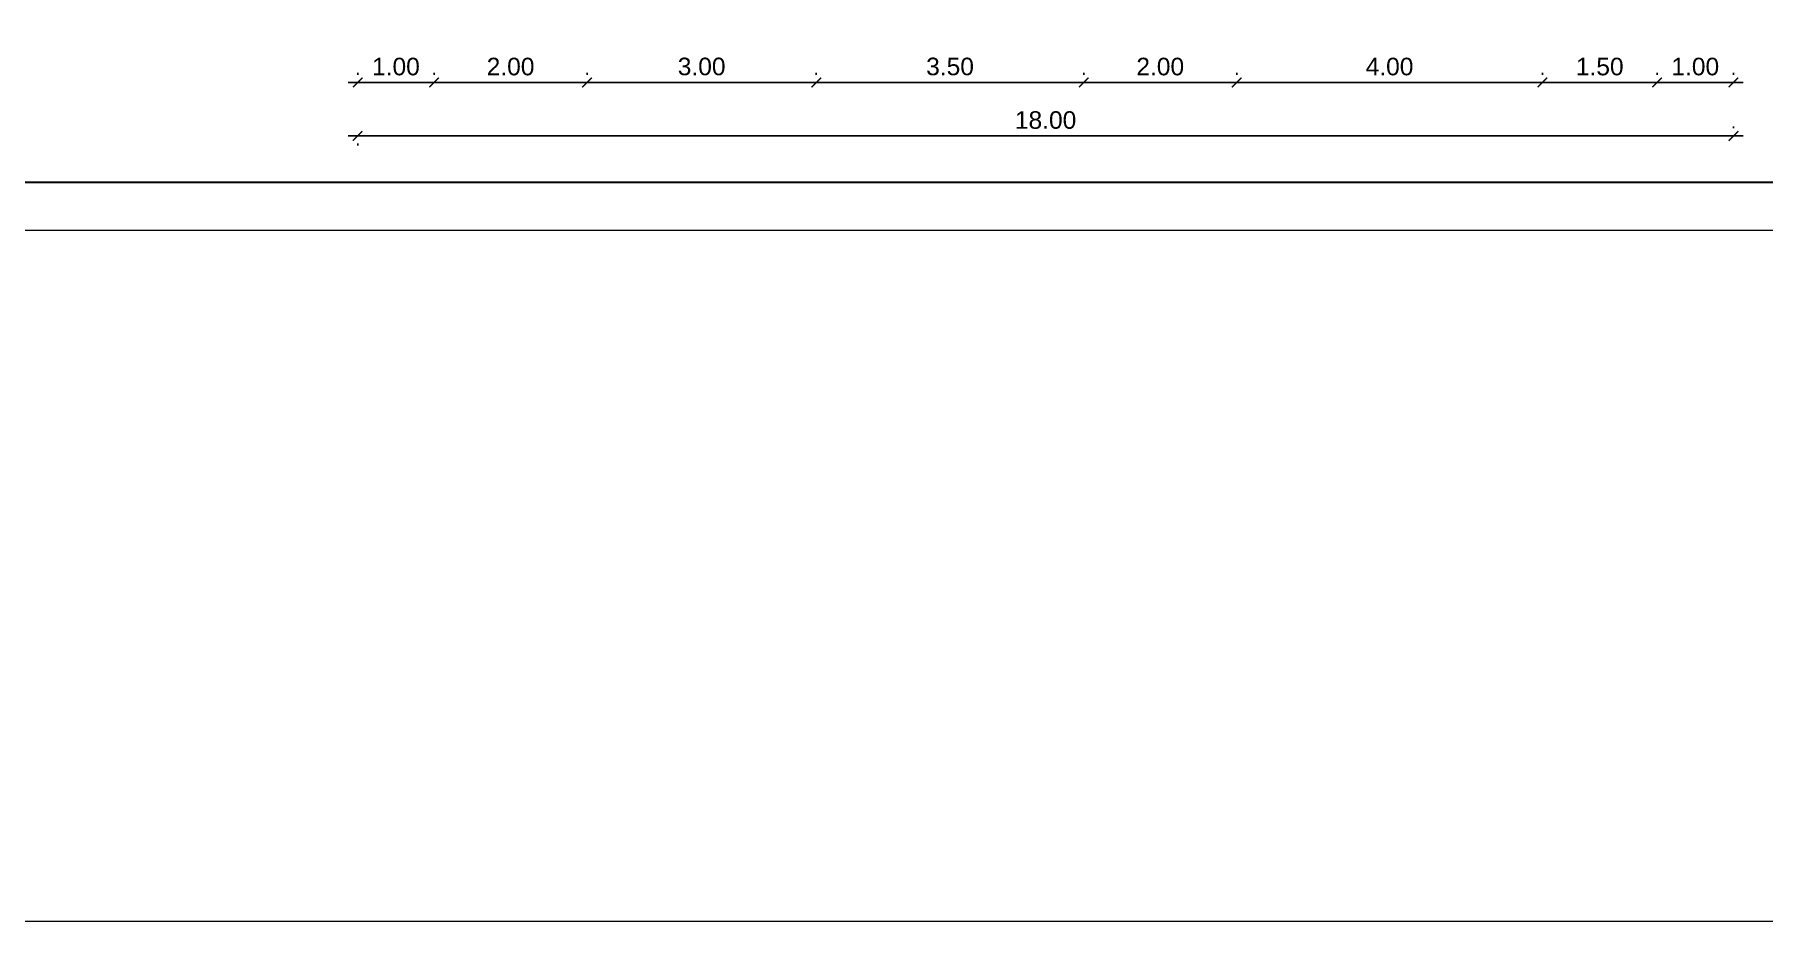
# Model space of a CAD drawing. Header units: millimetres. Extents: x -667 to -468, y -723 to -475.
# Drawn here: x -512.56 to -489.94, y -723.18 to -711.57 of the extents above; entities that cross this region are included whole.
import ezdxf

# ---------------------------------------------------------------- set-up
doc = ezdxf.new("R2010")
doc.units = ezdxf.units.MM
doc.layers.get('0').update_dxf_attribs({"lineweight": 9})
doc.layers.get('Defpoints').update_dxf_attribs({"lineweight": 0})
doc.layers.add('KOP', color=1, linetype='Continuous')
doc.layers.add('NOTASI', color=250, linetype='Continuous', lineweight=5)
doc.styles.get("Standard").update_dxf_attribs({"font": 'arial.ttf'})
doc.dimstyles.new('Copy of 1-100', dxfattribs={"dimtxt": 0.23, "dimasz": 0.125, "dimexe": 0.125, "dimexo": 0.1, "dimgap": 0.09, "dimtad": 1, "dimtoh": 1, "dimzin": 0, "dimdsep": 46, "dimtxsty": 'Standard', "dimblk": 'ARCHTICK', "dimcen": 0.09, "dimdle": 0.125, "dimclrt": 2, "dimadec": 0, "dimazin": 0, "dimtfac": 1, "dimtofl": 0, "dimtmove": 0, "dimatfit": 3, "dimldrblk": 'ARCHTICK', "dimfxl": 1, "dimtolj": 1, "dimtzin": 0, "dimarcsym": 0})

# ---------------------------------------------------------------- blocks, each defined once
blk = doc.blocks.new('EW2433')
at = {"layer": 'Defpoints'}
blk.add_line((482.796, -209.927), (502.962, -209.927), dxfattribs=at)
at = {"layer": 'KOP', "color": 11, "ltscale": 0.1}
for p, q in [((500.447, -209.596), (483.021, -209.596)), ((483.024, -209.593), (500.444, -209.593))]:
    blk.add_line(p, q, dxfattribs=at)
blk = doc.blocks.new('_ArchTick')
at = {"color": 0, "linetype": 'ByBlock', "const_width": 0.15}
blk.add_lwpolyline([(-0.5, -0.5), (0.5, 0.5)], dxfattribs=at)
blk = doc.blocks.new('*D1212')
at = {"layer": 'Defpoints', "color": 0}
for p in [(-508.336, -712.201), (-507.336, -712.201), (-507.336, -712.201)]:
    blk.add_point(p, dxfattribs=at)
at = {"layer": 'NOTASI', "color": 0, "lineweight": -2}
for p, q in [((-508.461, -712.201), (-507.211, -712.201)), ((-508.336, -712.101), (-508.336, -712.076)), ((-507.336, -712.101), (-507.336, -712.076))]:
    blk.add_line(p, q, dxfattribs=at)
at = {"layer": 'NOTASI', "color": 0, "lineweight": -2, "xscale": 0.125, "yscale": 0.125, "zscale": 0.125, "rotation": 180}
blk.add_blockref('_ArchTick', (-508.336, -712.201), dxfattribs=at)
at = {"layer": 'NOTASI', "color": 0, "lineweight": -2, "xscale": 0.125, "yscale": 0.125, "zscale": 0.125}
blk.add_blockref('_ArchTick', (-507.336, -712.201), dxfattribs=at)
at = {"layer": 'NOTASI', "color": 2, "insert": (-507.836, -711.994), "char_height": 0.23, "attachment_point": 5}
blk.add_mtext('\\A1;1.00', dxfattribs=at)
blk = doc.blocks.new('*D1213')
at = {"layer": 'Defpoints', "color": 0}
for p in [(-508.336, -712.901), (-490.336, -712.901), (-490.336, -712.901)]:
    blk.add_point(p, dxfattribs=at)
at = {"layer": 'NOTASI', "color": 0, "lineweight": -2}
for p, q in [((-508.461, -712.901), (-490.211, -712.901)), ((-490.336, -712.801), (-490.336, -712.776)), ((-508.336, -713.001), (-508.336, -713.026))]:
    blk.add_line(p, q, dxfattribs=at)
at = {"layer": 'NOTASI', "color": 0, "lineweight": -2, "xscale": 0.125, "yscale": 0.125, "zscale": 0.125, "rotation": 180}
blk.add_blockref('_ArchTick', (-508.336, -712.901), dxfattribs=at)
at = {"layer": 'NOTASI', "color": 0, "lineweight": -2, "xscale": 0.125, "yscale": 0.125, "zscale": 0.125}
blk.add_blockref('_ArchTick', (-490.336, -712.901), dxfattribs=at)
at = {"layer": 'NOTASI', "color": 2, "insert": (-499.336, -712.694), "char_height": 0.23, "attachment_point": 5}
blk.add_mtext('\\A1;18.00', dxfattribs=at)
blk = doc.blocks.new('*D1214')
at = {"layer": 'Defpoints', "color": 0}
for p in [(-507.336, -712.201), (-505.336, -712.201), (-505.336, -712.201)]:
    blk.add_point(p, dxfattribs=at)
at = {"layer": 'NOTASI', "color": 0, "lineweight": -2}
for p, q in [((-507.461, -712.201), (-505.211, -712.201)), ((-507.336, -712.101), (-507.336, -712.076)), ((-505.336, -712.101), (-505.336, -712.076))]:
    blk.add_line(p, q, dxfattribs=at)
at = {"layer": 'NOTASI', "color": 0, "lineweight": -2, "xscale": 0.125, "yscale": 0.125, "zscale": 0.125, "rotation": 180}
blk.add_blockref('_ArchTick', (-507.336, -712.201), dxfattribs=at)
at = {"layer": 'NOTASI', "color": 0, "lineweight": -2, "xscale": 0.125, "yscale": 0.125, "zscale": 0.125}
blk.add_blockref('_ArchTick', (-505.336, -712.201), dxfattribs=at)
at = {"layer": 'NOTASI', "color": 2, "insert": (-506.336, -711.994), "char_height": 0.23, "attachment_point": 5}
blk.add_mtext('\\A1;2.00', dxfattribs=at)
blk = doc.blocks.new('*D1215')
at = {"layer": 'Defpoints', "color": 0}
for p in [(-505.336, -712.201), (-502.336, -712.201), (-502.336, -712.201)]:
    blk.add_point(p, dxfattribs=at)
at = {"layer": 'NOTASI', "color": 0, "lineweight": -2}
for p, q in [((-505.461, -712.201), (-502.211, -712.201)), ((-505.336, -712.101), (-505.336, -712.076)), ((-502.336, -712.101), (-502.336, -712.076))]:
    blk.add_line(p, q, dxfattribs=at)
at = {"layer": 'NOTASI', "color": 0, "lineweight": -2, "xscale": 0.125, "yscale": 0.125, "zscale": 0.125, "rotation": 180}
blk.add_blockref('_ArchTick', (-505.336, -712.201), dxfattribs=at)
at = {"layer": 'NOTASI', "color": 0, "lineweight": -2, "xscale": 0.125, "yscale": 0.125, "zscale": 0.125}
blk.add_blockref('_ArchTick', (-502.336, -712.201), dxfattribs=at)
at = {"layer": 'NOTASI', "color": 2, "insert": (-503.836, -711.993), "char_height": 0.23, "attachment_point": 5}
blk.add_mtext('\\A1;3.00', dxfattribs=at)
blk = doc.blocks.new('*D1216')
at = {"layer": 'Defpoints', "color": 0}
for p in [(-502.336, -712.201), (-498.836, -712.201), (-498.836, -712.201)]:
    blk.add_point(p, dxfattribs=at)
at = {"layer": 'NOTASI', "color": 0, "lineweight": -2}
for p, q in [((-502.461, -712.201), (-498.711, -712.201)), ((-502.336, -712.101), (-502.336, -712.076)), ((-498.836, -712.101), (-498.836, -712.076))]:
    blk.add_line(p, q, dxfattribs=at)
at = {"layer": 'NOTASI', "color": 0, "lineweight": -2, "xscale": 0.125, "yscale": 0.125, "zscale": 0.125, "rotation": 180}
blk.add_blockref('_ArchTick', (-502.336, -712.201), dxfattribs=at)
at = {"layer": 'NOTASI', "color": 0, "lineweight": -2, "xscale": 0.125, "yscale": 0.125, "zscale": 0.125}
blk.add_blockref('_ArchTick', (-498.836, -712.201), dxfattribs=at)
at = {"layer": 'NOTASI', "color": 2, "insert": (-500.586, -711.993), "char_height": 0.23, "attachment_point": 5}
blk.add_mtext('\\A1;3.50', dxfattribs=at)
blk = doc.blocks.new('*D1217')
at = {"layer": 'Defpoints', "color": 0}
for p in [(-498.836, -712.201), (-496.836, -712.201), (-496.836, -712.201)]:
    blk.add_point(p, dxfattribs=at)
at = {"layer": 'NOTASI', "color": 0, "lineweight": -2}
for p, q in [((-498.961, -712.201), (-496.711, -712.201)), ((-498.836, -712.101), (-498.836, -712.076)), ((-496.836, -712.101), (-496.836, -712.076))]:
    blk.add_line(p, q, dxfattribs=at)
at = {"layer": 'NOTASI', "color": 0, "lineweight": -2, "xscale": 0.125, "yscale": 0.125, "zscale": 0.125, "rotation": 180}
blk.add_blockref('_ArchTick', (-498.836, -712.201), dxfattribs=at)
at = {"layer": 'NOTASI', "color": 0, "lineweight": -2, "xscale": 0.125, "yscale": 0.125, "zscale": 0.125}
blk.add_blockref('_ArchTick', (-496.836, -712.201), dxfattribs=at)
at = {"layer": 'NOTASI', "color": 2, "insert": (-497.836, -711.994), "char_height": 0.23, "attachment_point": 5}
blk.add_mtext('\\A1;2.00', dxfattribs=at)
blk = doc.blocks.new('*D1218')
at = {"layer": 'Defpoints', "color": 0}
for p in [(-496.836, -712.201), (-492.836, -712.201), (-492.836, -712.201)]:
    blk.add_point(p, dxfattribs=at)
at = {"layer": 'NOTASI', "color": 0, "lineweight": -2}
for p, q in [((-496.961, -712.201), (-492.711, -712.201)), ((-496.836, -712.101), (-496.836, -712.076)), ((-492.836, -712.101), (-492.836, -712.076))]:
    blk.add_line(p, q, dxfattribs=at)
at = {"layer": 'NOTASI', "color": 0, "lineweight": -2, "xscale": 0.125, "yscale": 0.125, "zscale": 0.125, "rotation": 180}
blk.add_blockref('_ArchTick', (-496.836, -712.201), dxfattribs=at)
at = {"layer": 'NOTASI', "color": 0, "lineweight": -2, "xscale": 0.125, "yscale": 0.125, "zscale": 0.125}
blk.add_blockref('_ArchTick', (-492.836, -712.201), dxfattribs=at)
at = {"layer": 'NOTASI', "color": 2, "insert": (-494.836, -711.994), "char_height": 0.23, "attachment_point": 5}
blk.add_mtext('\\A1;4.00', dxfattribs=at)
blk = doc.blocks.new('*D1219')
at = {"layer": 'Defpoints', "color": 0}
for p in [(-492.836, -712.201), (-491.336, -712.201), (-491.336, -712.201)]:
    blk.add_point(p, dxfattribs=at)
at = {"layer": 'NOTASI', "color": 0, "lineweight": -2}
for p, q in [((-492.961, -712.201), (-491.211, -712.201)), ((-492.836, -712.101), (-492.836, -712.076)), ((-491.336, -712.101), (-491.336, -712.076))]:
    blk.add_line(p, q, dxfattribs=at)
at = {"layer": 'NOTASI', "color": 0, "lineweight": -2, "xscale": 0.125, "yscale": 0.125, "zscale": 0.125, "rotation": 180}
blk.add_blockref('_ArchTick', (-492.836, -712.201), dxfattribs=at)
at = {"layer": 'NOTASI', "color": 0, "lineweight": -2, "xscale": 0.125, "yscale": 0.125, "zscale": 0.125}
blk.add_blockref('_ArchTick', (-491.336, -712.201), dxfattribs=at)
at = {"layer": 'NOTASI', "color": 2, "insert": (-492.086, -711.994), "char_height": 0.23, "attachment_point": 5}
blk.add_mtext('\\A1;1.50', dxfattribs=at)
blk = doc.blocks.new('*D1220')
at = {"layer": 'Defpoints', "color": 0}
for p in [(-491.336, -712.201), (-490.336, -712.201), (-490.336, -712.201)]:
    blk.add_point(p, dxfattribs=at)
at = {"layer": 'NOTASI', "color": 0, "lineweight": -2}
for p, q in [((-491.461, -712.201), (-490.211, -712.201)), ((-491.336, -712.101), (-491.336, -712.076)), ((-490.336, -712.101), (-490.336, -712.076))]:
    blk.add_line(p, q, dxfattribs=at)
at = {"layer": 'NOTASI', "color": 0, "lineweight": -2, "xscale": 0.125, "yscale": 0.125, "zscale": 0.125, "rotation": 180}
blk.add_blockref('_ArchTick', (-491.336, -712.201), dxfattribs=at)
at = {"layer": 'NOTASI', "color": 0, "lineweight": -2, "xscale": 0.125, "yscale": 0.125, "zscale": 0.125}
blk.add_blockref('_ArchTick', (-490.336, -712.201), dxfattribs=at)
at = {"layer": 'NOTASI', "color": 2, "insert": (-490.836, -711.994), "char_height": 0.23, "attachment_point": 5}
blk.add_mtext('\\A1;1.00', dxfattribs=at)

msp = doc.modelspace()

# ---------------------------------------------------------------- linework, layer by layer
at = {"color": 1, "linetype": 'ByBlock', "true_color": 0xff1a1a}
msp.add_lwpolyline([(-637.448, -654.855), (-468.305, -654.855), (-468.305, -723.184), (-637.448, -723.184)], close=True, dxfattribs=at)

# ---------------------------------------------------------------- block references
at = {"xscale": 1.875, "yscale": 1.875, "zscale": 1.875}
msp.add_blockref('EW2433', (-1421.236, -320.52), dxfattribs=at)

# ---------------------------------------------------------------- dimensions: what is measured, and where the dimension line sits
at = {"layer": 'NOTASI'}
for base, p1, p2, picture, middle in [((-507.336, -712.201), (-508.336, -712.201), (-507.336, -712.201), '*D1212', (-507.836, -711.994)), ((-505.336, -712.201), (-507.336, -712.201), (-505.336, -712.201), '*D1214', (-506.336, -711.994)), ((-502.336, -712.201), (-505.336, -712.201), (-502.336, -712.201), '*D1215', (-503.836, -711.993)), ((-498.836, -712.201), (-502.336, -712.201), (-498.836, -712.201), '*D1216', (-500.586, -711.993)), ((-496.836, -712.201), (-498.836, -712.201), (-496.836, -712.201), '*D1217', (-497.836, -711.994)), ((-492.836, -712.201), (-496.836, -712.201), (-492.836, -712.201), '*D1218', (-494.836, -711.994)), ((-491.336, -712.201), (-492.836, -712.201), (-491.336, -712.201), '*D1219', (-492.086, -711.994)), ((-490.336, -712.201), (-491.336, -712.201), (-490.336, -712.201), '*D1220', (-490.836, -711.994)), ((-490.336, -712.901), (-508.336, -712.901), (-490.336, -712.901), '*D1213', (-499.336, -712.694))]:
    dim = msp.add_linear_dim(base=base, p1=p1, p2=p2, dimstyle='Copy of 1-100', dxfattribs=at)
    dim.commit()
    dim.dimension.update_dxf_attribs({"geometry": picture, "text_midpoint": middle})

doc.saveas('drawing.dxf')
